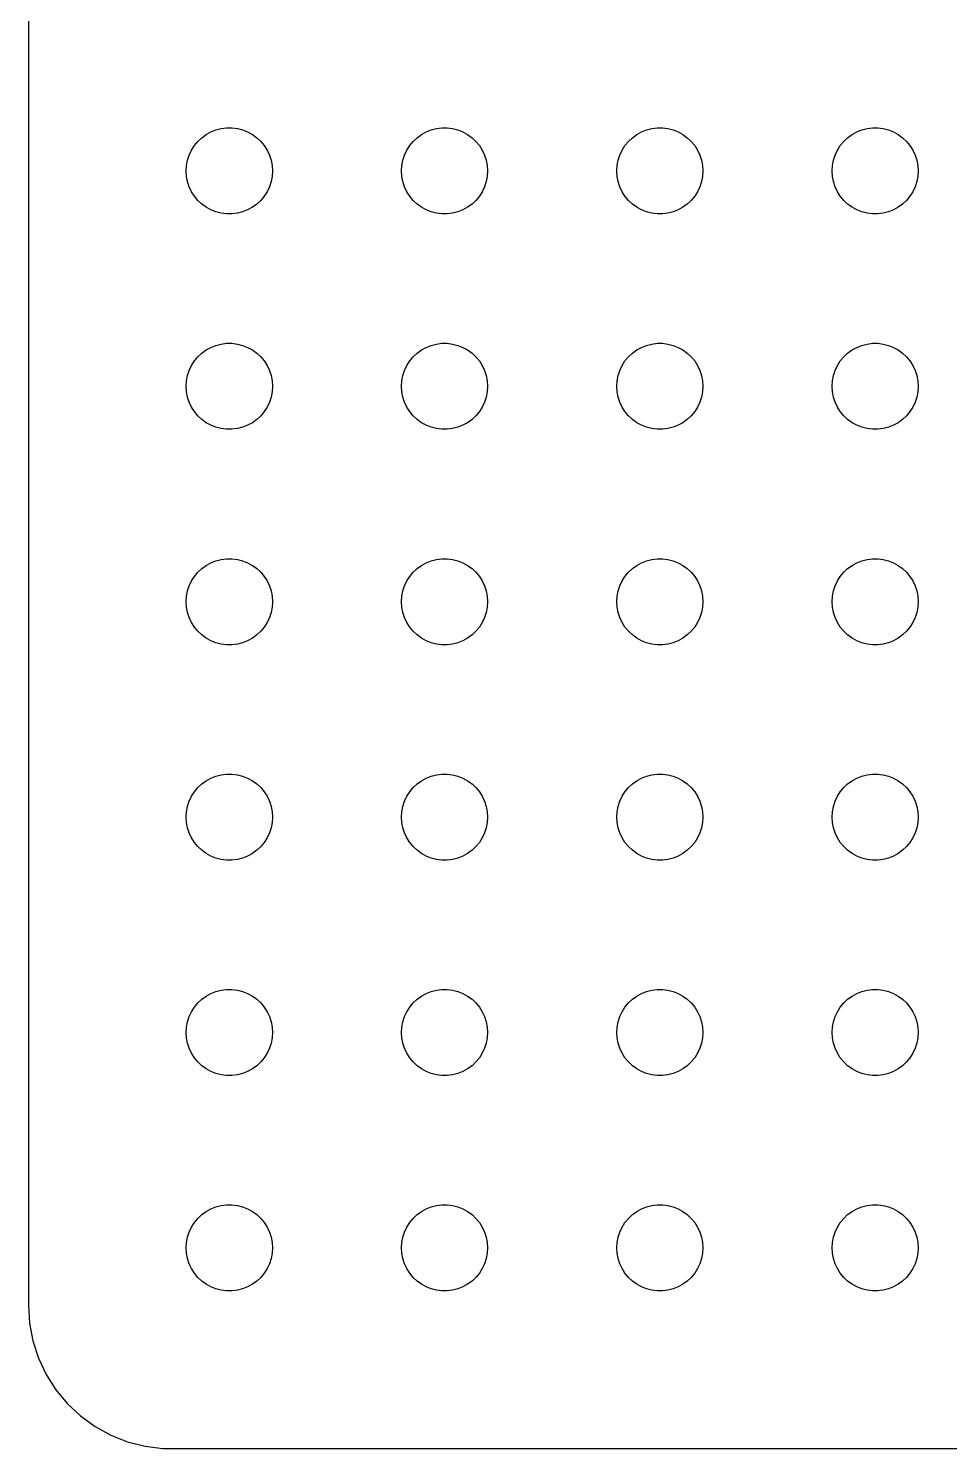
# Model space of a CAD drawing. Header units: metres. Extents: x -134 to 134, y 176 to 394.
# Drawn here: x -134.5 to -102.4, y 176.01 to 225.46 of the extents above; entities that cross this region are included whole.
import ezdxf

# ---------------------------------------------------------------- set-up
doc = ezdxf.new("R2010")
doc.units = ezdxf.units.M

msp = doc.modelspace()

# ---------------------------------------------------------------- linework, layer by layer
for p, q in [((-134.5, 275), (-134.5, 181)), ((-128.593, 221.527), (-128.456, 221.656)), ((-128.456, 221.656), (-128.304, 221.766)), ((-128.304, 221.766), (-128.139, 221.857)), ((-128.139, 221.857), (-127.964, 221.927)), ((-127.964, 221.927), (-127.781, 221.973)), ((-127.781, 221.973), (-127.594, 221.997)), ((-127.594, 221.997), (-127.406, 221.997)), ((-127.406, 221.997), (-127.219, 221.973)), ((-127.219, 221.973), (-127.036, 221.927)), ((-127.036, 221.927), (-126.861, 221.857)), ((-126.861, 221.857), (-126.696, 221.766)), ((-126.696, 221.766), (-126.544, 221.656)), ((-126.544, 221.656), (-126.407, 221.527)), ((-121.093, 221.527), (-120.956, 221.656)), ((-120.956, 221.656), (-120.804, 221.766)), ((-120.804, 221.766), (-120.639, 221.857)), ((-120.639, 221.857), (-120.464, 221.927)), ((-120.464, 221.927), (-120.281, 221.973)), ((-120.281, 221.973), (-120.094, 221.997)), ((-120.094, 221.997), (-119.906, 221.997)), ((-119.906, 221.997), (-119.719, 221.973)), ((-119.719, 221.973), (-119.536, 221.927)), ((-119.536, 221.927), (-119.361, 221.857)), ((-119.361, 221.857), (-119.196, 221.766)), ((-119.196, 221.766), (-119.044, 221.656)), ((-119.044, 221.656), (-118.907, 221.527)), ((-113.593, 221.527), (-113.456, 221.656)), ((-113.456, 221.656), (-113.304, 221.766)), ((-113.304, 221.766), (-113.139, 221.857)), ((-113.139, 221.857), (-112.964, 221.927)), ((-112.964, 221.927), (-112.781, 221.973)), ((-112.781, 221.973), (-112.594, 221.997)), ((-112.594, 221.997), (-112.406, 221.997)), ((-112.406, 221.997), (-112.219, 221.973)), ((-112.219, 221.973), (-112.036, 221.927)), ((-112.036, 221.927), (-111.861, 221.857)), ((-111.861, 221.857), (-111.696, 221.766)), ((-111.696, 221.766), (-111.544, 221.656)), ((-111.544, 221.656), (-111.407, 221.527)), ((-106.093, 221.527), (-105.956, 221.656)), ((-105.956, 221.656), (-105.804, 221.766)), ((-105.804, 221.766), (-105.639, 221.857)), ((-105.639, 221.857), (-105.464, 221.927)), ((-105.464, 221.927), (-105.281, 221.973)), ((-105.281, 221.973), (-105.094, 221.997)), ((-105.094, 221.997), (-104.906, 221.997)), ((-104.906, 221.997), (-104.719, 221.973)), ((-104.719, 221.973), (-104.536, 221.927)), ((-104.536, 221.927), (-104.361, 221.857)), ((-104.361, 221.857), (-104.196, 221.766)), ((-104.196, 221.766), (-104.044, 221.656)), ((-104.044, 221.656), (-103.907, 221.527)), ((-128.895, 221.052), (-128.814, 221.223)), ((-128.814, 221.223), (-128.714, 221.382)), ((-128.714, 221.382), (-128.593, 221.527)), ((-126.407, 221.527), (-126.286, 221.382)), ((-126.286, 221.382), (-126.186, 221.223)), ((-126.186, 221.223), (-126.105, 221.052)), ((-121.395, 221.052), (-121.314, 221.223)), ((-121.314, 221.223), (-121.214, 221.382)), ((-121.214, 221.382), (-121.093, 221.527)), ((-118.907, 221.527), (-118.786, 221.382)), ((-118.786, 221.382), (-118.686, 221.223)), ((-118.686, 221.223), (-118.605, 221.052)), ((-113.895, 221.052), (-113.814, 221.223)), ((-113.814, 221.223), (-113.714, 221.382)), ((-113.714, 221.382), (-113.593, 221.527)), ((-111.407, 221.527), (-111.286, 221.382)), ((-111.286, 221.382), (-111.186, 221.223)), ((-111.186, 221.223), (-111.105, 221.052)), ((-106.395, 221.052), (-106.314, 221.223)), ((-106.314, 221.223), (-106.214, 221.382)), ((-106.214, 221.382), (-106.093, 221.527)), ((-103.907, 221.527), (-103.786, 221.382)), ((-103.786, 221.382), (-103.686, 221.223)), ((-103.686, 221.223), (-103.605, 221.052)), ((-129, 220.5), (-128.988, 220.688)), ((-128.988, 220.688), (-128.953, 220.873)), ((-128.953, 220.873), (-128.895, 221.052)), ((-126.105, 221.052), (-126.047, 220.873)), ((-126.047, 220.873), (-126.012, 220.688)), ((-126.012, 220.688), (-126, 220.5)), ((-121.5, 220.5), (-121.488, 220.688)), ((-121.488, 220.688), (-121.453, 220.873)), ((-121.453, 220.873), (-121.395, 221.052)), ((-118.605, 221.052), (-118.547, 220.873)), ((-118.547, 220.873), (-118.512, 220.688)), ((-118.512, 220.688), (-118.5, 220.5)), ((-114, 220.5), (-113.988, 220.688)), ((-113.988, 220.688), (-113.953, 220.873)), ((-113.953, 220.873), (-113.895, 221.052)), ((-111.105, 221.052), (-111.047, 220.873)), ((-111.047, 220.873), (-111.012, 220.688)), ((-111.012, 220.688), (-111, 220.5)), ((-106.5, 220.5), (-106.488, 220.688)), ((-106.488, 220.688), (-106.453, 220.873)), ((-106.453, 220.873), (-106.395, 221.052)), ((-103.605, 221.052), (-103.547, 220.873)), ((-103.547, 220.873), (-103.512, 220.688)), ((-103.512, 220.688), (-103.5, 220.5)), ((-128.988, 220.312), (-129, 220.5)), ((-128.953, 220.127), (-128.988, 220.312)), ((-128.895, 219.948), (-128.953, 220.127)), ((-126.047, 220.127), (-126.105, 219.948)), ((-126.012, 220.312), (-126.047, 220.127)), ((-126, 220.5), (-126.012, 220.312)), ((-121.488, 220.312), (-121.5, 220.5)), ((-121.453, 220.127), (-121.488, 220.312)), ((-121.395, 219.948), (-121.453, 220.127)), ((-118.547, 220.127), (-118.605, 219.948)), ((-118.512, 220.312), (-118.547, 220.127)), ((-118.5, 220.5), (-118.512, 220.312)), ((-113.988, 220.312), (-114, 220.5)), ((-113.953, 220.127), (-113.988, 220.312)), ((-113.895, 219.948), (-113.953, 220.127)), ((-111.047, 220.127), (-111.105, 219.948)), ((-111.012, 220.312), (-111.047, 220.127)), ((-111, 220.5), (-111.012, 220.312)), ((-106.488, 220.312), (-106.5, 220.5)), ((-106.453, 220.127), (-106.488, 220.312)), ((-106.395, 219.948), (-106.453, 220.127)), ((-103.547, 220.127), (-103.605, 219.948)), ((-103.512, 220.312), (-103.547, 220.127)), ((-103.5, 220.5), (-103.512, 220.312)), ((-128.814, 219.777), (-128.895, 219.948)), ((-128.714, 219.618), (-128.814, 219.777)), ((-128.593, 219.473), (-128.714, 219.618)), ((-126.286, 219.618), (-126.407, 219.473)), ((-126.186, 219.777), (-126.286, 219.618)), ((-126.105, 219.948), (-126.186, 219.777)), ((-121.314, 219.777), (-121.395, 219.948)), ((-121.214, 219.618), (-121.314, 219.777)), ((-121.093, 219.473), (-121.214, 219.618)), ((-118.786, 219.618), (-118.907, 219.473)), ((-118.686, 219.777), (-118.786, 219.618)), ((-118.605, 219.948), (-118.686, 219.777)), ((-113.814, 219.777), (-113.895, 219.948)), ((-113.714, 219.618), (-113.814, 219.777)), ((-113.593, 219.473), (-113.714, 219.618)), ((-111.286, 219.618), (-111.407, 219.473)), ((-111.186, 219.777), (-111.286, 219.618)), ((-111.105, 219.948), (-111.186, 219.777)), ((-106.314, 219.777), (-106.395, 219.948)), ((-106.214, 219.618), (-106.314, 219.777)), ((-106.093, 219.473), (-106.214, 219.618)), ((-103.786, 219.618), (-103.907, 219.473)), ((-103.686, 219.777), (-103.786, 219.618)), ((-103.605, 219.948), (-103.686, 219.777)), ((-128.456, 219.344), (-128.593, 219.473)), ((-128.304, 219.234), (-128.456, 219.344)), ((-128.139, 219.143), (-128.304, 219.234)), ((-127.964, 219.073), (-128.139, 219.143)), ((-126.861, 219.143), (-127.036, 219.073)), ((-126.696, 219.234), (-126.861, 219.143)), ((-126.544, 219.344), (-126.696, 219.234)), ((-126.407, 219.473), (-126.544, 219.344)), ((-120.956, 219.344), (-121.093, 219.473)), ((-120.804, 219.234), (-120.956, 219.344)), ((-120.639, 219.143), (-120.804, 219.234)), ((-120.464, 219.073), (-120.639, 219.143)), ((-119.361, 219.143), (-119.536, 219.073)), ((-119.196, 219.234), (-119.361, 219.143)), ((-119.044, 219.344), (-119.196, 219.234)), ((-118.907, 219.473), (-119.044, 219.344)), ((-113.456, 219.344), (-113.593, 219.473)), ((-113.304, 219.234), (-113.456, 219.344)), ((-113.139, 219.143), (-113.304, 219.234)), ((-112.964, 219.073), (-113.139, 219.143)), ((-111.861, 219.143), (-112.036, 219.073)), ((-111.696, 219.234), (-111.861, 219.143)), ((-111.544, 219.344), (-111.696, 219.234)), ((-111.407, 219.473), (-111.544, 219.344)), ((-105.956, 219.344), (-106.093, 219.473)), ((-105.804, 219.234), (-105.956, 219.344)), ((-105.639, 219.143), (-105.804, 219.234)), ((-105.464, 219.073), (-105.639, 219.143)), ((-104.361, 219.143), (-104.536, 219.073)), ((-104.196, 219.234), (-104.361, 219.143)), ((-104.044, 219.344), (-104.196, 219.234)), ((-103.907, 219.473), (-104.044, 219.344)), ((-127.781, 219.027), (-127.964, 219.073)), ((-127.594, 219.003), (-127.781, 219.027)), ((-127.406, 219.003), (-127.594, 219.003)), ((-127.219, 219.027), (-127.406, 219.003)), ((-127.036, 219.073), (-127.219, 219.027)), ((-120.281, 219.027), (-120.464, 219.073)), ((-120.094, 219.003), (-120.281, 219.027)), ((-119.906, 219.003), (-120.094, 219.003)), ((-119.719, 219.027), (-119.906, 219.003)), ((-119.536, 219.073), (-119.719, 219.027)), ((-112.781, 219.027), (-112.964, 219.073)), ((-112.594, 219.003), (-112.781, 219.027)), ((-112.406, 219.003), (-112.594, 219.003)), ((-112.219, 219.027), (-112.406, 219.003)), ((-112.036, 219.073), (-112.219, 219.027)), ((-105.281, 219.027), (-105.464, 219.073)), ((-105.094, 219.003), (-105.281, 219.027)), ((-104.906, 219.003), (-105.094, 219.003)), ((-104.719, 219.027), (-104.906, 219.003)), ((-104.536, 219.073), (-104.719, 219.027)), ((-128.593, 214.027), (-128.456, 214.156)), ((-128.456, 214.156), (-128.304, 214.266)), ((-128.304, 214.266), (-128.139, 214.357)), ((-128.139, 214.357), (-127.964, 214.427)), ((-127.964, 214.427), (-127.781, 214.473)), ((-127.781, 214.473), (-127.594, 214.497)), ((-127.594, 214.497), (-127.406, 214.497)), ((-127.406, 214.497), (-127.219, 214.473)), ((-127.219, 214.473), (-127.036, 214.427)), ((-127.036, 214.427), (-126.861, 214.357)), ((-126.861, 214.357), (-126.696, 214.266)), ((-126.696, 214.266), (-126.544, 214.156)), ((-126.544, 214.156), (-126.407, 214.027)), ((-121.093, 214.027), (-120.956, 214.156)), ((-120.956, 214.156), (-120.804, 214.266)), ((-120.804, 214.266), (-120.639, 214.357)), ((-120.639, 214.357), (-120.464, 214.427)), ((-120.464, 214.427), (-120.281, 214.473)), ((-120.281, 214.473), (-120.094, 214.497)), ((-120.094, 214.497), (-119.906, 214.497)), ((-119.906, 214.497), (-119.719, 214.473)), ((-119.719, 214.473), (-119.536, 214.427)), ((-119.536, 214.427), (-119.361, 214.357)), ((-119.361, 214.357), (-119.196, 214.266)), ((-119.196, 214.266), (-119.044, 214.156)), ((-119.044, 214.156), (-118.907, 214.027)), ((-113.593, 214.027), (-113.456, 214.156)), ((-113.456, 214.156), (-113.304, 214.266)), ((-113.304, 214.266), (-113.139, 214.357)), ((-113.139, 214.357), (-112.964, 214.427)), ((-112.964, 214.427), (-112.781, 214.473)), ((-112.781, 214.473), (-112.594, 214.497)), ((-112.594, 214.497), (-112.406, 214.497)), ((-112.406, 214.497), (-112.219, 214.473)), ((-112.219, 214.473), (-112.036, 214.427)), ((-112.036, 214.427), (-111.861, 214.357)), ((-111.861, 214.357), (-111.696, 214.266)), ((-111.696, 214.266), (-111.544, 214.156)), ((-111.544, 214.156), (-111.407, 214.027)), ((-106.093, 214.027), (-105.956, 214.156)), ((-105.956, 214.156), (-105.804, 214.266)), ((-105.804, 214.266), (-105.639, 214.357)), ((-105.639, 214.357), (-105.464, 214.427)), ((-105.464, 214.427), (-105.281, 214.473)), ((-105.281, 214.473), (-105.094, 214.497)), ((-105.094, 214.497), (-104.906, 214.497)), ((-104.906, 214.497), (-104.719, 214.473)), ((-104.719, 214.473), (-104.536, 214.427)), ((-104.536, 214.427), (-104.361, 214.357)), ((-104.361, 214.357), (-104.196, 214.266)), ((-104.196, 214.266), (-104.044, 214.156)), ((-104.044, 214.156), (-103.907, 214.027)), ((-128.895, 213.552), (-128.814, 213.723)), ((-128.814, 213.723), (-128.714, 213.882)), ((-128.714, 213.882), (-128.593, 214.027)), ((-126.407, 214.027), (-126.286, 213.882)), ((-126.286, 213.882), (-126.186, 213.723)), ((-126.186, 213.723), (-126.105, 213.552)), ((-121.395, 213.552), (-121.314, 213.723)), ((-121.314, 213.723), (-121.214, 213.882)), ((-121.214, 213.882), (-121.093, 214.027)), ((-118.907, 214.027), (-118.786, 213.882)), ((-118.786, 213.882), (-118.686, 213.723)), ((-118.686, 213.723), (-118.605, 213.552)), ((-113.895, 213.552), (-113.814, 213.723)), ((-113.814, 213.723), (-113.714, 213.882)), ((-113.714, 213.882), (-113.593, 214.027)), ((-111.407, 214.027), (-111.286, 213.882)), ((-111.286, 213.882), (-111.186, 213.723)), ((-111.186, 213.723), (-111.105, 213.552)), ((-106.395, 213.552), (-106.314, 213.723)), ((-106.314, 213.723), (-106.214, 213.882)), ((-106.214, 213.882), (-106.093, 214.027)), ((-103.907, 214.027), (-103.786, 213.882)), ((-103.786, 213.882), (-103.686, 213.723)), ((-103.686, 213.723), (-103.605, 213.552)), ((-129, 213), (-128.988, 213.188)), ((-128.988, 213.188), (-128.953, 213.373)), ((-128.953, 213.373), (-128.895, 213.552)), ((-126.105, 213.552), (-126.047, 213.373)), ((-126.047, 213.373), (-126.012, 213.188)), ((-126.012, 213.188), (-126, 213)), ((-121.5, 213), (-121.488, 213.188)), ((-121.488, 213.188), (-121.453, 213.373)), ((-121.453, 213.373), (-121.395, 213.552)), ((-118.605, 213.552), (-118.547, 213.373)), ((-118.547, 213.373), (-118.512, 213.188)), ((-118.512, 213.188), (-118.5, 213)), ((-114, 213), (-113.988, 213.188)), ((-113.988, 213.188), (-113.953, 213.373)), ((-113.953, 213.373), (-113.895, 213.552)), ((-111.105, 213.552), (-111.047, 213.373)), ((-111.047, 213.373), (-111.012, 213.188)), ((-111.012, 213.188), (-111, 213)), ((-106.5, 213), (-106.488, 213.188)), ((-106.488, 213.188), (-106.453, 213.373)), ((-106.453, 213.373), (-106.395, 213.552)), ((-103.605, 213.552), (-103.547, 213.373)), ((-103.547, 213.373), (-103.512, 213.188)), ((-103.512, 213.188), (-103.5, 213)), ((-128.988, 212.812), (-129, 213)), ((-128.953, 212.627), (-128.988, 212.812)), ((-126.012, 212.812), (-126.047, 212.627)), ((-126, 213), (-126.012, 212.812)), ((-121.488, 212.812), (-121.5, 213)), ((-121.453, 212.627), (-121.488, 212.812)), ((-118.512, 212.812), (-118.547, 212.627)), ((-118.5, 213), (-118.512, 212.812)), ((-113.988, 212.812), (-114, 213)), ((-113.953, 212.627), (-113.988, 212.812)), ((-111.012, 212.812), (-111.047, 212.627)), ((-111, 213), (-111.012, 212.812)), ((-106.488, 212.812), (-106.5, 213)), ((-106.453, 212.627), (-106.488, 212.812)), ((-103.512, 212.812), (-103.547, 212.627)), ((-103.5, 213), (-103.512, 212.812)), ((-128.895, 212.448), (-128.953, 212.627)), ((-128.814, 212.277), (-128.895, 212.448)), ((-128.714, 212.118), (-128.814, 212.277)), ((-126.186, 212.277), (-126.286, 212.118)), ((-126.105, 212.448), (-126.186, 212.277)), ((-126.047, 212.627), (-126.105, 212.448)), ((-121.395, 212.448), (-121.453, 212.627)), ((-121.314, 212.277), (-121.395, 212.448)), ((-121.214, 212.118), (-121.314, 212.277)), ((-118.686, 212.277), (-118.786, 212.118)), ((-118.605, 212.448), (-118.686, 212.277)), ((-118.547, 212.627), (-118.605, 212.448)), ((-113.895, 212.448), (-113.953, 212.627)), ((-113.814, 212.277), (-113.895, 212.448)), ((-113.714, 212.118), (-113.814, 212.277)), ((-111.186, 212.277), (-111.286, 212.118)), ((-111.105, 212.448), (-111.186, 212.277)), ((-111.047, 212.627), (-111.105, 212.448)), ((-106.395, 212.448), (-106.453, 212.627)), ((-106.314, 212.277), (-106.395, 212.448)), ((-106.214, 212.118), (-106.314, 212.277)), ((-103.686, 212.277), (-103.786, 212.118)), ((-103.605, 212.448), (-103.686, 212.277)), ((-103.547, 212.627), (-103.605, 212.448)), ((-128.593, 211.973), (-128.714, 212.118)), ((-128.456, 211.844), (-128.593, 211.973)), ((-128.304, 211.734), (-128.456, 211.844)), ((-128.139, 211.643), (-128.304, 211.734)), ((-126.696, 211.734), (-126.861, 211.643)), ((-126.544, 211.844), (-126.696, 211.734)), ((-126.407, 211.973), (-126.544, 211.844)), ((-126.286, 212.118), (-126.407, 211.973)), ((-121.093, 211.973), (-121.214, 212.118)), ((-120.956, 211.844), (-121.093, 211.973)), ((-120.804, 211.734), (-120.956, 211.844)), ((-120.639, 211.643), (-120.804, 211.734)), ((-119.196, 211.734), (-119.361, 211.643)), ((-119.044, 211.844), (-119.196, 211.734)), ((-118.907, 211.973), (-119.044, 211.844)), ((-118.786, 212.118), (-118.907, 211.973)), ((-113.593, 211.973), (-113.714, 212.118)), ((-113.456, 211.844), (-113.593, 211.973)), ((-113.304, 211.734), (-113.456, 211.844)), ((-113.139, 211.643), (-113.304, 211.734)), ((-111.696, 211.734), (-111.861, 211.643)), ((-111.544, 211.844), (-111.696, 211.734)), ((-111.407, 211.973), (-111.544, 211.844)), ((-111.286, 212.118), (-111.407, 211.973)), ((-106.093, 211.973), (-106.214, 212.118)), ((-105.956, 211.844), (-106.093, 211.973)), ((-105.804, 211.734), (-105.956, 211.844)), ((-105.639, 211.643), (-105.804, 211.734)), ((-104.196, 211.734), (-104.361, 211.643)), ((-104.044, 211.844), (-104.196, 211.734)), ((-103.907, 211.973), (-104.044, 211.844)), ((-103.786, 212.118), (-103.907, 211.973)), ((-127.964, 211.573), (-128.139, 211.643)), ((-127.781, 211.527), (-127.964, 211.573)), ((-127.594, 211.503), (-127.781, 211.527)), ((-127.406, 211.503), (-127.594, 211.503)), ((-127.219, 211.527), (-127.406, 211.503)), ((-127.036, 211.573), (-127.219, 211.527)), ((-126.861, 211.643), (-127.036, 211.573)), ((-120.464, 211.573), (-120.639, 211.643)), ((-120.281, 211.527), (-120.464, 211.573)), ((-120.094, 211.503), (-120.281, 211.527)), ((-119.906, 211.503), (-120.094, 211.503)), ((-119.719, 211.527), (-119.906, 211.503)), ((-119.536, 211.573), (-119.719, 211.527)), ((-119.361, 211.643), (-119.536, 211.573)), ((-112.964, 211.573), (-113.139, 211.643)), ((-112.781, 211.527), (-112.964, 211.573)), ((-112.594, 211.503), (-112.781, 211.527)), ((-112.406, 211.503), (-112.594, 211.503)), ((-112.219, 211.527), (-112.406, 211.503)), ((-112.036, 211.573), (-112.219, 211.527)), ((-111.861, 211.643), (-112.036, 211.573)), ((-105.464, 211.573), (-105.639, 211.643)), ((-105.281, 211.527), (-105.464, 211.573)), ((-105.094, 211.503), (-105.281, 211.527)), ((-104.906, 211.503), (-105.094, 211.503)), ((-104.719, 211.527), (-104.906, 211.503)), ((-104.536, 211.573), (-104.719, 211.527)), ((-104.361, 211.643), (-104.536, 211.573)), ((-128.456, 206.656), (-128.304, 206.766)), ((-128.304, 206.766), (-128.139, 206.857)), ((-128.139, 206.857), (-127.964, 206.927)), ((-127.964, 206.927), (-127.781, 206.973)), ((-127.781, 206.973), (-127.594, 206.997)), ((-127.594, 206.997), (-127.406, 206.997)), ((-127.406, 206.997), (-127.219, 206.973)), ((-127.219, 206.973), (-127.036, 206.927)), ((-127.036, 206.927), (-126.861, 206.857)), ((-126.861, 206.857), (-126.696, 206.766)), ((-126.696, 206.766), (-126.544, 206.656)), ((-120.956, 206.656), (-120.804, 206.766)), ((-120.804, 206.766), (-120.639, 206.857)), ((-120.639, 206.857), (-120.464, 206.927)), ((-120.464, 206.927), (-120.281, 206.973)), ((-120.281, 206.973), (-120.094, 206.997)), ((-120.094, 206.997), (-119.906, 206.997)), ((-119.906, 206.997), (-119.719, 206.973)), ((-119.719, 206.973), (-119.536, 206.927)), ((-119.536, 206.927), (-119.361, 206.857)), ((-119.361, 206.857), (-119.196, 206.766)), ((-119.196, 206.766), (-119.044, 206.656)), ((-113.456, 206.656), (-113.304, 206.766)), ((-113.304, 206.766), (-113.139, 206.857)), ((-113.139, 206.857), (-112.964, 206.927)), ((-112.964, 206.927), (-112.781, 206.973)), ((-112.781, 206.973), (-112.594, 206.997)), ((-112.594, 206.997), (-112.406, 206.997)), ((-112.406, 206.997), (-112.219, 206.973)), ((-112.219, 206.973), (-112.036, 206.927)), ((-112.036, 206.927), (-111.861, 206.857)), ((-111.861, 206.857), (-111.696, 206.766)), ((-111.696, 206.766), (-111.544, 206.656)), ((-105.956, 206.656), (-105.804, 206.766)), ((-105.804, 206.766), (-105.639, 206.857)), ((-105.639, 206.857), (-105.464, 206.927)), ((-105.464, 206.927), (-105.281, 206.973)), ((-105.281, 206.973), (-105.094, 206.997)), ((-105.094, 206.997), (-104.906, 206.997)), ((-104.906, 206.997), (-104.719, 206.973)), ((-104.719, 206.973), (-104.536, 206.927)), ((-104.536, 206.927), (-104.361, 206.857)), ((-104.361, 206.857), (-104.196, 206.766)), ((-104.196, 206.766), (-104.044, 206.656)), ((-128.895, 206.052), (-128.814, 206.223)), ((-128.814, 206.223), (-128.714, 206.382)), ((-128.714, 206.382), (-128.593, 206.527)), ((-128.593, 206.527), (-128.456, 206.656)), ((-126.544, 206.656), (-126.407, 206.527)), ((-126.407, 206.527), (-126.286, 206.382)), ((-126.286, 206.382), (-126.186, 206.223)), ((-126.186, 206.223), (-126.105, 206.052)), ((-121.395, 206.052), (-121.314, 206.223)), ((-121.314, 206.223), (-121.214, 206.382)), ((-121.214, 206.382), (-121.093, 206.527)), ((-121.093, 206.527), (-120.956, 206.656)), ((-119.044, 206.656), (-118.907, 206.527)), ((-118.907, 206.527), (-118.786, 206.382)), ((-118.786, 206.382), (-118.686, 206.223)), ((-118.686, 206.223), (-118.605, 206.052)), ((-113.895, 206.052), (-113.814, 206.223)), ((-113.814, 206.223), (-113.714, 206.382)), ((-113.714, 206.382), (-113.593, 206.527)), ((-113.593, 206.527), (-113.456, 206.656)), ((-111.544, 206.656), (-111.407, 206.527)), ((-111.407, 206.527), (-111.286, 206.382)), ((-111.286, 206.382), (-111.186, 206.223)), ((-111.186, 206.223), (-111.105, 206.052)), ((-106.395, 206.052), (-106.314, 206.223)), ((-106.314, 206.223), (-106.214, 206.382)), ((-106.214, 206.382), (-106.093, 206.527)), ((-106.093, 206.527), (-105.956, 206.656)), ((-104.044, 206.656), (-103.907, 206.527)), ((-103.907, 206.527), (-103.786, 206.382)), ((-103.786, 206.382), (-103.686, 206.223)), ((-103.686, 206.223), (-103.605, 206.052)), ((-128.988, 205.688), (-128.953, 205.873)), ((-128.953, 205.873), (-128.895, 206.052)), ((-126.105, 206.052), (-126.047, 205.873)), ((-126.047, 205.873), (-126.012, 205.688)), ((-121.488, 205.688), (-121.453, 205.873)), ((-121.453, 205.873), (-121.395, 206.052)), ((-118.605, 206.052), (-118.547, 205.873)), ((-118.547, 205.873), (-118.512, 205.688)), ((-113.988, 205.688), (-113.953, 205.873)), ((-113.953, 205.873), (-113.895, 206.052)), ((-111.105, 206.052), (-111.047, 205.873)), ((-111.047, 205.873), (-111.012, 205.688)), ((-106.488, 205.688), (-106.453, 205.873)), ((-106.453, 205.873), (-106.395, 206.052)), ((-103.605, 206.052), (-103.547, 205.873)), ((-103.547, 205.873), (-103.512, 205.688)), ((-129, 205.5), (-128.988, 205.688)), ((-128.988, 205.312), (-129, 205.5)), ((-128.953, 205.127), (-128.988, 205.312)), ((-126.012, 205.312), (-126.047, 205.127)), ((-126.012, 205.688), (-126, 205.5)), ((-126, 205.5), (-126.012, 205.312)), ((-121.5, 205.5), (-121.488, 205.688)), ((-121.488, 205.312), (-121.5, 205.5)), ((-121.453, 205.127), (-121.488, 205.312)), ((-118.512, 205.312), (-118.547, 205.127)), ((-118.512, 205.688), (-118.5, 205.5)), ((-118.5, 205.5), (-118.512, 205.312)), ((-114, 205.5), (-113.988, 205.688)), ((-113.988, 205.312), (-114, 205.5)), ((-113.953, 205.127), (-113.988, 205.312)), ((-111.012, 205.312), (-111.047, 205.127)), ((-111.012, 205.688), (-111, 205.5)), ((-111, 205.5), (-111.012, 205.312)), ((-106.5, 205.5), (-106.488, 205.688)), ((-106.488, 205.312), (-106.5, 205.5)), ((-106.453, 205.127), (-106.488, 205.312)), ((-103.512, 205.312), (-103.547, 205.127)), ((-103.512, 205.688), (-103.5, 205.5)), ((-103.5, 205.5), (-103.512, 205.312)), ((-128.895, 204.948), (-128.953, 205.127)), ((-128.814, 204.777), (-128.895, 204.948)), ((-128.714, 204.618), (-128.814, 204.777)), ((-126.186, 204.777), (-126.286, 204.618)), ((-126.105, 204.948), (-126.186, 204.777)), ((-126.047, 205.127), (-126.105, 204.948)), ((-121.395, 204.948), (-121.453, 205.127)), ((-121.314, 204.777), (-121.395, 204.948)), ((-121.214, 204.618), (-121.314, 204.777)), ((-118.686, 204.777), (-118.786, 204.618)), ((-118.605, 204.948), (-118.686, 204.777)), ((-118.547, 205.127), (-118.605, 204.948)), ((-113.895, 204.948), (-113.953, 205.127)), ((-113.814, 204.777), (-113.895, 204.948)), ((-113.714, 204.618), (-113.814, 204.777)), ((-111.186, 204.777), (-111.286, 204.618)), ((-111.105, 204.948), (-111.186, 204.777)), ((-111.047, 205.127), (-111.105, 204.948)), ((-106.395, 204.948), (-106.453, 205.127)), ((-106.314, 204.777), (-106.395, 204.948)), ((-106.214, 204.618), (-106.314, 204.777)), ((-103.686, 204.777), (-103.786, 204.618)), ((-103.605, 204.948), (-103.686, 204.777)), ((-103.547, 205.127), (-103.605, 204.948)), ((-128.593, 204.473), (-128.714, 204.618)), ((-128.456, 204.344), (-128.593, 204.473)), ((-128.304, 204.234), (-128.456, 204.344)), ((-126.544, 204.344), (-126.696, 204.234)), ((-126.407, 204.473), (-126.544, 204.344)), ((-126.286, 204.618), (-126.407, 204.473)), ((-121.093, 204.473), (-121.214, 204.618)), ((-120.956, 204.344), (-121.093, 204.473)), ((-120.804, 204.234), (-120.956, 204.344)), ((-119.044, 204.344), (-119.196, 204.234)), ((-118.907, 204.473), (-119.044, 204.344)), ((-118.786, 204.618), (-118.907, 204.473)), ((-113.593, 204.473), (-113.714, 204.618)), ((-113.456, 204.344), (-113.593, 204.473)), ((-113.304, 204.234), (-113.456, 204.344)), ((-111.544, 204.344), (-111.696, 204.234)), ((-111.407, 204.473), (-111.544, 204.344)), ((-111.286, 204.618), (-111.407, 204.473)), ((-106.093, 204.473), (-106.214, 204.618)), ((-105.956, 204.344), (-106.093, 204.473)), ((-105.804, 204.234), (-105.956, 204.344)), ((-104.044, 204.344), (-104.196, 204.234)), ((-103.907, 204.473), (-104.044, 204.344)), ((-103.786, 204.618), (-103.907, 204.473)), ((-128.139, 204.143), (-128.304, 204.234)), ((-127.964, 204.073), (-128.139, 204.143)), ((-127.781, 204.027), (-127.964, 204.073)), ((-127.594, 204.003), (-127.781, 204.027)), ((-127.406, 204.003), (-127.594, 204.003)), ((-127.219, 204.027), (-127.406, 204.003)), ((-127.036, 204.073), (-127.219, 204.027)), ((-126.861, 204.143), (-127.036, 204.073)), ((-126.696, 204.234), (-126.861, 204.143)), ((-120.639, 204.143), (-120.804, 204.234)), ((-120.464, 204.073), (-120.639, 204.143)), ((-120.281, 204.027), (-120.464, 204.073)), ((-120.094, 204.003), (-120.281, 204.027)), ((-119.906, 204.003), (-120.094, 204.003)), ((-119.719, 204.027), (-119.906, 204.003)), ((-119.536, 204.073), (-119.719, 204.027)), ((-119.361, 204.143), (-119.536, 204.073)), ((-119.196, 204.234), (-119.361, 204.143)), ((-113.139, 204.143), (-113.304, 204.234)), ((-112.964, 204.073), (-113.139, 204.143)), ((-112.781, 204.027), (-112.964, 204.073)), ((-112.594, 204.003), (-112.781, 204.027)), ((-112.406, 204.003), (-112.594, 204.003)), ((-112.219, 204.027), (-112.406, 204.003)), ((-112.036, 204.073), (-112.219, 204.027)), ((-111.861, 204.143), (-112.036, 204.073)), ((-111.696, 204.234), (-111.861, 204.143)), ((-105.639, 204.143), (-105.804, 204.234)), ((-105.464, 204.073), (-105.639, 204.143)), ((-105.281, 204.027), (-105.464, 204.073)), ((-105.094, 204.003), (-105.281, 204.027)), ((-104.906, 204.003), (-105.094, 204.003)), ((-104.719, 204.027), (-104.906, 204.003)), ((-104.536, 204.073), (-104.719, 204.027)), ((-104.361, 204.143), (-104.536, 204.073)), ((-104.196, 204.234), (-104.361, 204.143)), ((-128.304, 199.266), (-128.139, 199.357)), ((-128.139, 199.357), (-127.964, 199.427)), ((-127.964, 199.427), (-127.781, 199.473)), ((-127.781, 199.473), (-127.594, 199.497)), ((-127.594, 199.497), (-127.406, 199.497)), ((-127.406, 199.497), (-127.219, 199.473)), ((-127.219, 199.473), (-127.036, 199.427)), ((-127.036, 199.427), (-126.861, 199.357)), ((-126.861, 199.357), (-126.696, 199.266)), ((-120.804, 199.266), (-120.639, 199.357)), ((-120.639, 199.357), (-120.464, 199.427)), ((-120.464, 199.427), (-120.281, 199.473)), ((-120.281, 199.473), (-120.094, 199.497)), ((-120.094, 199.497), (-119.906, 199.497)), ((-119.906, 199.497), (-119.719, 199.473)), ((-119.719, 199.473), (-119.536, 199.427)), ((-119.536, 199.427), (-119.361, 199.357)), ((-119.361, 199.357), (-119.196, 199.266)), ((-113.304, 199.266), (-113.139, 199.357)), ((-113.139, 199.357), (-112.964, 199.427)), ((-112.964, 199.427), (-112.781, 199.473)), ((-112.781, 199.473), (-112.594, 199.497)), ((-112.594, 199.497), (-112.406, 199.497)), ((-112.406, 199.497), (-112.219, 199.473)), ((-112.219, 199.473), (-112.036, 199.427)), ((-112.036, 199.427), (-111.861, 199.357)), ((-111.861, 199.357), (-111.696, 199.266)), ((-105.804, 199.266), (-105.639, 199.357)), ((-105.639, 199.357), (-105.464, 199.427)), ((-105.464, 199.427), (-105.281, 199.473)), ((-105.281, 199.473), (-105.094, 199.497)), ((-105.094, 199.497), (-104.906, 199.497)), ((-104.906, 199.497), (-104.719, 199.473)), ((-104.719, 199.473), (-104.536, 199.427)), ((-104.536, 199.427), (-104.361, 199.357)), ((-104.361, 199.357), (-104.196, 199.266)), ((-128.814, 198.723), (-128.714, 198.882)), ((-128.714, 198.882), (-128.593, 199.027)), ((-128.593, 199.027), (-128.456, 199.156)), ((-128.456, 199.156), (-128.304, 199.266)), ((-126.696, 199.266), (-126.544, 199.156)), ((-126.544, 199.156), (-126.407, 199.027)), ((-126.407, 199.027), (-126.286, 198.882)), ((-126.286, 198.882), (-126.186, 198.723)), ((-121.314, 198.723), (-121.214, 198.882)), ((-121.214, 198.882), (-121.093, 199.027)), ((-121.093, 199.027), (-120.956, 199.156)), ((-120.956, 199.156), (-120.804, 199.266)), ((-119.196, 199.266), (-119.044, 199.156)), ((-119.044, 199.156), (-118.907, 199.027)), ((-118.907, 199.027), (-118.786, 198.882)), ((-118.786, 198.882), (-118.686, 198.723)), ((-113.814, 198.723), (-113.714, 198.882)), ((-113.714, 198.882), (-113.593, 199.027)), ((-113.593, 199.027), (-113.456, 199.156)), ((-113.456, 199.156), (-113.304, 199.266)), ((-111.696, 199.266), (-111.544, 199.156)), ((-111.544, 199.156), (-111.407, 199.027)), ((-111.407, 199.027), (-111.286, 198.882)), ((-111.286, 198.882), (-111.186, 198.723)), ((-106.314, 198.723), (-106.214, 198.882)), ((-106.214, 198.882), (-106.093, 199.027)), ((-106.093, 199.027), (-105.956, 199.156)), ((-105.956, 199.156), (-105.804, 199.266)), ((-104.196, 199.266), (-104.044, 199.156)), ((-104.044, 199.156), (-103.907, 199.027)), ((-103.907, 199.027), (-103.786, 198.882)), ((-103.786, 198.882), (-103.686, 198.723)), ((-128.988, 198.188), (-128.953, 198.373)), ((-128.953, 198.373), (-128.895, 198.552)), ((-128.895, 198.552), (-128.814, 198.723)), ((-126.186, 198.723), (-126.105, 198.552)), ((-126.105, 198.552), (-126.047, 198.373)), ((-126.047, 198.373), (-126.012, 198.188)), ((-121.488, 198.188), (-121.453, 198.373)), ((-121.453, 198.373), (-121.395, 198.552)), ((-121.395, 198.552), (-121.314, 198.723)), ((-118.686, 198.723), (-118.605, 198.552)), ((-118.605, 198.552), (-118.547, 198.373)), ((-118.547, 198.373), (-118.512, 198.188)), ((-113.988, 198.188), (-113.953, 198.373)), ((-113.953, 198.373), (-113.895, 198.552)), ((-113.895, 198.552), (-113.814, 198.723)), ((-111.186, 198.723), (-111.105, 198.552)), ((-111.105, 198.552), (-111.047, 198.373)), ((-111.047, 198.373), (-111.012, 198.188)), ((-106.488, 198.188), (-106.453, 198.373)), ((-106.453, 198.373), (-106.395, 198.552)), ((-106.395, 198.552), (-106.314, 198.723)), ((-103.686, 198.723), (-103.605, 198.552)), ((-103.605, 198.552), (-103.547, 198.373)), ((-103.547, 198.373), (-103.512, 198.188)), ((-129, 198), (-128.988, 198.188)), ((-128.988, 197.812), (-129, 198)), ((-126.012, 198.188), (-126, 198)), ((-126, 198), (-126.012, 197.812)), ((-121.5, 198), (-121.488, 198.188)), ((-121.488, 197.812), (-121.5, 198)), ((-118.512, 198.188), (-118.5, 198)), ((-118.5, 198), (-118.512, 197.812)), ((-114, 198), (-113.988, 198.188)), ((-113.988, 197.812), (-114, 198)), ((-111.012, 198.188), (-111, 198)), ((-111, 198), (-111.012, 197.812)), ((-106.5, 198), (-106.488, 198.188)), ((-106.488, 197.812), (-106.5, 198)), ((-103.512, 198.188), (-103.5, 198)), ((-103.5, 198), (-103.512, 197.812)), ((-128.953, 197.627), (-128.988, 197.812)), ((-128.895, 197.448), (-128.953, 197.627)), ((-128.814, 197.277), (-128.895, 197.448)), ((-126.105, 197.448), (-126.186, 197.277)), ((-126.047, 197.627), (-126.105, 197.448)), ((-126.012, 197.812), (-126.047, 197.627)), ((-121.453, 197.627), (-121.488, 197.812)), ((-121.395, 197.448), (-121.453, 197.627)), ((-121.314, 197.277), (-121.395, 197.448)), ((-118.605, 197.448), (-118.686, 197.277)), ((-118.547, 197.627), (-118.605, 197.448)), ((-118.512, 197.812), (-118.547, 197.627)), ((-113.953, 197.627), (-113.988, 197.812)), ((-113.895, 197.448), (-113.953, 197.627)), ((-113.814, 197.277), (-113.895, 197.448)), ((-111.105, 197.448), (-111.186, 197.277)), ((-111.047, 197.627), (-111.105, 197.448)), ((-111.012, 197.812), (-111.047, 197.627)), ((-106.453, 197.627), (-106.488, 197.812)), ((-106.395, 197.448), (-106.453, 197.627)), ((-106.314, 197.277), (-106.395, 197.448)), ((-103.605, 197.448), (-103.686, 197.277)), ((-103.547, 197.627), (-103.605, 197.448)), ((-103.512, 197.812), (-103.547, 197.627)), ((-128.714, 197.118), (-128.814, 197.277)), ((-128.593, 196.973), (-128.714, 197.118)), ((-128.456, 196.844), (-128.593, 196.973)), ((-128.304, 196.734), (-128.456, 196.844)), ((-126.544, 196.844), (-126.696, 196.734)), ((-126.407, 196.973), (-126.544, 196.844)), ((-126.286, 197.118), (-126.407, 196.973)), ((-126.186, 197.277), (-126.286, 197.118)), ((-121.214, 197.118), (-121.314, 197.277)), ((-121.093, 196.973), (-121.214, 197.118)), ((-120.956, 196.844), (-121.093, 196.973)), ((-120.804, 196.734), (-120.956, 196.844)), ((-119.044, 196.844), (-119.196, 196.734)), ((-118.907, 196.973), (-119.044, 196.844)), ((-118.786, 197.118), (-118.907, 196.973)), ((-118.686, 197.277), (-118.786, 197.118)), ((-113.714, 197.118), (-113.814, 197.277)), ((-113.593, 196.973), (-113.714, 197.118)), ((-113.456, 196.844), (-113.593, 196.973)), ((-113.304, 196.734), (-113.456, 196.844)), ((-111.544, 196.844), (-111.696, 196.734)), ((-111.407, 196.973), (-111.544, 196.844)), ((-111.286, 197.118), (-111.407, 196.973)), ((-111.186, 197.277), (-111.286, 197.118)), ((-106.214, 197.118), (-106.314, 197.277)), ((-106.093, 196.973), (-106.214, 197.118)), ((-105.956, 196.844), (-106.093, 196.973)), ((-105.804, 196.734), (-105.956, 196.844)), ((-104.044, 196.844), (-104.196, 196.734)), ((-103.907, 196.973), (-104.044, 196.844)), ((-103.786, 197.118), (-103.907, 196.973)), ((-103.686, 197.277), (-103.786, 197.118)), ((-128.139, 196.643), (-128.304, 196.734)), ((-127.964, 196.573), (-128.139, 196.643)), ((-127.781, 196.527), (-127.964, 196.573)), ((-127.594, 196.503), (-127.781, 196.527)), ((-127.406, 196.503), (-127.594, 196.503)), ((-127.219, 196.527), (-127.406, 196.503)), ((-127.036, 196.573), (-127.219, 196.527)), ((-126.861, 196.643), (-127.036, 196.573)), ((-126.696, 196.734), (-126.861, 196.643)), ((-120.639, 196.643), (-120.804, 196.734)), ((-120.464, 196.573), (-120.639, 196.643)), ((-120.281, 196.527), (-120.464, 196.573)), ((-120.094, 196.503), (-120.281, 196.527)), ((-119.906, 196.503), (-120.094, 196.503)), ((-119.719, 196.527), (-119.906, 196.503)), ((-119.536, 196.573), (-119.719, 196.527)), ((-119.361, 196.643), (-119.536, 196.573)), ((-119.196, 196.734), (-119.361, 196.643)), ((-113.139, 196.643), (-113.304, 196.734)), ((-112.964, 196.573), (-113.139, 196.643)), ((-112.781, 196.527), (-112.964, 196.573)), ((-112.594, 196.503), (-112.781, 196.527)), ((-112.406, 196.503), (-112.594, 196.503)), ((-112.219, 196.527), (-112.406, 196.503)), ((-112.036, 196.573), (-112.219, 196.527)), ((-111.861, 196.643), (-112.036, 196.573)), ((-111.696, 196.734), (-111.861, 196.643)), ((-105.639, 196.643), (-105.804, 196.734)), ((-105.464, 196.573), (-105.639, 196.643)), ((-105.281, 196.527), (-105.464, 196.573)), ((-105.094, 196.503), (-105.281, 196.527)), ((-104.906, 196.503), (-105.094, 196.503)), ((-104.719, 196.527), (-104.906, 196.503)), ((-104.536, 196.573), (-104.719, 196.527)), ((-104.361, 196.643), (-104.536, 196.573)), ((-104.196, 196.734), (-104.361, 196.643)), ((-128.139, 191.857), (-127.964, 191.927)), ((-127.964, 191.927), (-127.781, 191.973)), ((-127.781, 191.973), (-127.594, 191.997)), ((-127.594, 191.997), (-127.406, 191.997)), ((-127.406, 191.997), (-127.219, 191.973)), ((-127.219, 191.973), (-127.036, 191.927)), ((-127.036, 191.927), (-126.861, 191.857)), ((-120.639, 191.857), (-120.464, 191.927)), ((-120.464, 191.927), (-120.281, 191.973)), ((-120.281, 191.973), (-120.094, 191.997)), ((-120.094, 191.997), (-119.906, 191.997)), ((-119.906, 191.997), (-119.719, 191.973)), ((-119.719, 191.973), (-119.536, 191.927)), ((-119.536, 191.927), (-119.361, 191.857)), ((-113.139, 191.857), (-112.964, 191.927)), ((-112.964, 191.927), (-112.781, 191.973)), ((-112.781, 191.973), (-112.594, 191.997)), ((-112.594, 191.997), (-112.406, 191.997)), ((-112.406, 191.997), (-112.219, 191.973)), ((-112.219, 191.973), (-112.036, 191.927)), ((-112.036, 191.927), (-111.861, 191.857)), ((-105.639, 191.857), (-105.464, 191.927)), ((-105.464, 191.927), (-105.281, 191.973)), ((-105.281, 191.973), (-105.094, 191.997)), ((-105.094, 191.997), (-104.906, 191.997)), ((-104.906, 191.997), (-104.719, 191.973)), ((-104.719, 191.973), (-104.536, 191.927)), ((-104.536, 191.927), (-104.361, 191.857)), ((-128.714, 191.382), (-128.593, 191.527)), ((-128.593, 191.527), (-128.456, 191.656)), ((-128.456, 191.656), (-128.304, 191.766)), ((-128.304, 191.766), (-128.139, 191.857)), ((-126.861, 191.857), (-126.696, 191.766)), ((-126.696, 191.766), (-126.544, 191.656)), ((-126.544, 191.656), (-126.407, 191.527)), ((-126.407, 191.527), (-126.286, 191.382)), ((-121.214, 191.382), (-121.093, 191.527)), ((-121.093, 191.527), (-120.956, 191.656)), ((-120.956, 191.656), (-120.804, 191.766)), ((-120.804, 191.766), (-120.639, 191.857)), ((-119.361, 191.857), (-119.196, 191.766)), ((-119.196, 191.766), (-119.044, 191.656)), ((-119.044, 191.656), (-118.907, 191.527)), ((-118.907, 191.527), (-118.786, 191.382)), ((-113.714, 191.382), (-113.593, 191.527)), ((-113.593, 191.527), (-113.456, 191.656)), ((-113.456, 191.656), (-113.304, 191.766)), ((-113.304, 191.766), (-113.139, 191.857)), ((-111.861, 191.857), (-111.696, 191.766)), ((-111.696, 191.766), (-111.544, 191.656)), ((-111.544, 191.656), (-111.407, 191.527)), ((-111.407, 191.527), (-111.286, 191.382)), ((-106.214, 191.382), (-106.093, 191.527)), ((-106.093, 191.527), (-105.956, 191.656)), ((-105.956, 191.656), (-105.804, 191.766)), ((-105.804, 191.766), (-105.639, 191.857)), ((-104.361, 191.857), (-104.196, 191.766)), ((-104.196, 191.766), (-104.044, 191.656)), ((-104.044, 191.656), (-103.907, 191.527)), ((-103.907, 191.527), (-103.786, 191.382)), ((-128.953, 190.873), (-128.895, 191.052)), ((-128.895, 191.052), (-128.814, 191.223)), ((-128.814, 191.223), (-128.714, 191.382)), ((-126.286, 191.382), (-126.186, 191.223)), ((-126.186, 191.223), (-126.105, 191.052)), ((-126.105, 191.052), (-126.047, 190.873)), ((-121.453, 190.873), (-121.395, 191.052)), ((-121.395, 191.052), (-121.314, 191.223)), ((-121.314, 191.223), (-121.214, 191.382)), ((-118.786, 191.382), (-118.686, 191.223)), ((-118.686, 191.223), (-118.605, 191.052)), ((-118.605, 191.052), (-118.547, 190.873)), ((-113.953, 190.873), (-113.895, 191.052)), ((-113.895, 191.052), (-113.814, 191.223)), ((-113.814, 191.223), (-113.714, 191.382)), ((-111.286, 191.382), (-111.186, 191.223)), ((-111.186, 191.223), (-111.105, 191.052)), ((-111.105, 191.052), (-111.047, 190.873)), ((-106.453, 190.873), (-106.395, 191.052)), ((-106.395, 191.052), (-106.314, 191.223)), ((-106.314, 191.223), (-106.214, 191.382)), ((-103.786, 191.382), (-103.686, 191.223)), ((-103.686, 191.223), (-103.605, 191.052)), ((-103.605, 191.052), (-103.547, 190.873)), ((-129, 190.5), (-128.988, 190.688)), ((-128.988, 190.312), (-129, 190.5)), ((-128.988, 190.688), (-128.953, 190.873)), ((-126.047, 190.873), (-126.012, 190.688)), ((-126.012, 190.688), (-126, 190.5)), ((-126, 190.5), (-126.012, 190.312)), ((-121.5, 190.5), (-121.488, 190.688)), ((-121.488, 190.312), (-121.5, 190.5)), ((-121.488, 190.688), (-121.453, 190.873)), ((-118.547, 190.873), (-118.512, 190.688)), ((-118.512, 190.688), (-118.5, 190.5)), ((-118.5, 190.5), (-118.512, 190.312)), ((-114, 190.5), (-113.988, 190.688)), ((-113.988, 190.312), (-114, 190.5)), ((-113.988, 190.688), (-113.953, 190.873)), ((-111.047, 190.873), (-111.012, 190.688)), ((-111.012, 190.688), (-111, 190.5)), ((-111, 190.5), (-111.012, 190.312)), ((-106.5, 190.5), (-106.488, 190.688)), ((-106.488, 190.312), (-106.5, 190.5)), ((-106.488, 190.688), (-106.453, 190.873)), ((-103.547, 190.873), (-103.512, 190.688)), ((-103.512, 190.688), (-103.5, 190.5)), ((-103.5, 190.5), (-103.512, 190.312)), ((-128.953, 190.127), (-128.988, 190.312)), ((-128.895, 189.948), (-128.953, 190.127)), ((-128.814, 189.777), (-128.895, 189.948)), ((-126.105, 189.948), (-126.186, 189.777)), ((-126.047, 190.127), (-126.105, 189.948)), ((-126.012, 190.312), (-126.047, 190.127)), ((-121.453, 190.127), (-121.488, 190.312)), ((-121.395, 189.948), (-121.453, 190.127)), ((-121.314, 189.777), (-121.395, 189.948)), ((-118.605, 189.948), (-118.686, 189.777)), ((-118.547, 190.127), (-118.605, 189.948)), ((-118.512, 190.312), (-118.547, 190.127)), ((-113.953, 190.127), (-113.988, 190.312)), ((-113.895, 189.948), (-113.953, 190.127)), ((-113.814, 189.777), (-113.895, 189.948)), ((-111.105, 189.948), (-111.186, 189.777)), ((-111.047, 190.127), (-111.105, 189.948)), ((-111.012, 190.312), (-111.047, 190.127)), ((-106.453, 190.127), (-106.488, 190.312)), ((-106.395, 189.948), (-106.453, 190.127)), ((-106.314, 189.777), (-106.395, 189.948)), ((-103.605, 189.948), (-103.686, 189.777)), ((-103.547, 190.127), (-103.605, 189.948)), ((-103.512, 190.312), (-103.547, 190.127)), ((-128.714, 189.618), (-128.814, 189.777)), ((-128.593, 189.473), (-128.714, 189.618)), ((-128.456, 189.344), (-128.593, 189.473)), ((-126.407, 189.473), (-126.544, 189.344)), ((-126.286, 189.618), (-126.407, 189.473)), ((-126.186, 189.777), (-126.286, 189.618)), ((-121.214, 189.618), (-121.314, 189.777)), ((-121.093, 189.473), (-121.214, 189.618)), ((-120.956, 189.344), (-121.093, 189.473)), ((-118.907, 189.473), (-119.044, 189.344)), ((-118.786, 189.618), (-118.907, 189.473)), ((-118.686, 189.777), (-118.786, 189.618)), ((-113.714, 189.618), (-113.814, 189.777)), ((-113.593, 189.473), (-113.714, 189.618)), ((-113.456, 189.344), (-113.593, 189.473)), ((-111.407, 189.473), (-111.544, 189.344)), ((-111.286, 189.618), (-111.407, 189.473)), ((-111.186, 189.777), (-111.286, 189.618)), ((-106.214, 189.618), (-106.314, 189.777)), ((-106.093, 189.473), (-106.214, 189.618)), ((-105.956, 189.344), (-106.093, 189.473)), ((-103.907, 189.473), (-104.044, 189.344)), ((-103.786, 189.618), (-103.907, 189.473)), ((-103.686, 189.777), (-103.786, 189.618)), ((-128.304, 189.234), (-128.456, 189.344)), ((-128.139, 189.143), (-128.304, 189.234)), ((-127.964, 189.073), (-128.139, 189.143)), ((-127.781, 189.027), (-127.964, 189.073)), ((-127.594, 189.003), (-127.781, 189.027)), ((-127.406, 189.003), (-127.594, 189.003)), ((-127.219, 189.027), (-127.406, 189.003)), ((-127.036, 189.073), (-127.219, 189.027)), ((-126.861, 189.143), (-127.036, 189.073)), ((-126.696, 189.234), (-126.861, 189.143)), ((-126.544, 189.344), (-126.696, 189.234)), ((-120.804, 189.234), (-120.956, 189.344)), ((-120.639, 189.143), (-120.804, 189.234)), ((-120.464, 189.073), (-120.639, 189.143)), ((-120.281, 189.027), (-120.464, 189.073)), ((-120.094, 189.003), (-120.281, 189.027)), ((-119.906, 189.003), (-120.094, 189.003)), ((-119.719, 189.027), (-119.906, 189.003)), ((-119.536, 189.073), (-119.719, 189.027)), ((-119.361, 189.143), (-119.536, 189.073)), ((-119.196, 189.234), (-119.361, 189.143)), ((-119.044, 189.344), (-119.196, 189.234)), ((-113.304, 189.234), (-113.456, 189.344)), ((-113.139, 189.143), (-113.304, 189.234)), ((-112.964, 189.073), (-113.139, 189.143)), ((-112.781, 189.027), (-112.964, 189.073)), ((-112.594, 189.003), (-112.781, 189.027)), ((-112.406, 189.003), (-112.594, 189.003)), ((-112.219, 189.027), (-112.406, 189.003)), ((-112.036, 189.073), (-112.219, 189.027)), ((-111.861, 189.143), (-112.036, 189.073)), ((-111.696, 189.234), (-111.861, 189.143)), ((-111.544, 189.344), (-111.696, 189.234)), ((-105.804, 189.234), (-105.956, 189.344)), ((-105.639, 189.143), (-105.804, 189.234)), ((-105.464, 189.073), (-105.639, 189.143)), ((-105.281, 189.027), (-105.464, 189.073)), ((-105.094, 189.003), (-105.281, 189.027)), ((-104.906, 189.003), (-105.094, 189.003)), ((-104.719, 189.027), (-104.906, 189.003)), ((-104.536, 189.073), (-104.719, 189.027)), ((-104.361, 189.143), (-104.536, 189.073)), ((-104.196, 189.234), (-104.361, 189.143)), ((-104.044, 189.344), (-104.196, 189.234)), ((-127.964, 184.427), (-127.781, 184.473)), ((-127.781, 184.473), (-127.594, 184.497)), ((-127.594, 184.497), (-127.406, 184.497)), ((-127.406, 184.497), (-127.219, 184.473)), ((-127.219, 184.473), (-127.036, 184.427)), ((-120.464, 184.427), (-120.281, 184.473)), ((-120.281, 184.473), (-120.094, 184.497)), ((-120.094, 184.497), (-119.906, 184.497)), ((-119.906, 184.497), (-119.719, 184.473)), ((-119.719, 184.473), (-119.536, 184.427)), ((-112.964, 184.427), (-112.781, 184.473)), ((-112.781, 184.473), (-112.594, 184.497)), ((-112.594, 184.497), (-112.406, 184.497)), ((-112.406, 184.497), (-112.219, 184.473)), ((-112.219, 184.473), (-112.036, 184.427)), ((-105.464, 184.427), (-105.281, 184.473)), ((-105.281, 184.473), (-105.094, 184.497)), ((-105.094, 184.497), (-104.906, 184.497)), ((-104.906, 184.497), (-104.719, 184.473)), ((-104.719, 184.473), (-104.536, 184.427)), ((-128.714, 183.882), (-128.593, 184.027)), ((-128.593, 184.027), (-128.456, 184.156)), ((-128.456, 184.156), (-128.304, 184.266)), ((-128.304, 184.266), (-128.139, 184.357)), ((-128.139, 184.357), (-127.964, 184.427)), ((-127.036, 184.427), (-126.861, 184.357)), ((-126.861, 184.357), (-126.696, 184.266)), ((-126.696, 184.266), (-126.544, 184.156)), ((-126.544, 184.156), (-126.407, 184.027)), ((-126.407, 184.027), (-126.286, 183.882)), ((-121.214, 183.882), (-121.093, 184.027)), ((-121.093, 184.027), (-120.956, 184.156)), ((-120.956, 184.156), (-120.804, 184.266)), ((-120.804, 184.266), (-120.639, 184.357)), ((-120.639, 184.357), (-120.464, 184.427)), ((-119.536, 184.427), (-119.361, 184.357)), ((-119.361, 184.357), (-119.196, 184.266)), ((-119.196, 184.266), (-119.044, 184.156)), ((-119.044, 184.156), (-118.907, 184.027)), ((-118.907, 184.027), (-118.786, 183.882)), ((-113.714, 183.882), (-113.593, 184.027)), ((-113.593, 184.027), (-113.456, 184.156)), ((-113.456, 184.156), (-113.304, 184.266)), ((-113.304, 184.266), (-113.139, 184.357)), ((-113.139, 184.357), (-112.964, 184.427)), ((-112.036, 184.427), (-111.861, 184.357)), ((-111.861, 184.357), (-111.696, 184.266)), ((-111.696, 184.266), (-111.544, 184.156)), ((-111.544, 184.156), (-111.407, 184.027)), ((-111.407, 184.027), (-111.286, 183.882)), ((-106.214, 183.882), (-106.093, 184.027)), ((-106.093, 184.027), (-105.956, 184.156)), ((-105.956, 184.156), (-105.804, 184.266)), ((-105.804, 184.266), (-105.639, 184.357)), ((-105.639, 184.357), (-105.464, 184.427)), ((-104.536, 184.427), (-104.361, 184.357)), ((-104.361, 184.357), (-104.196, 184.266)), ((-104.196, 184.266), (-104.044, 184.156)), ((-104.044, 184.156), (-103.907, 184.027)), ((-103.907, 184.027), (-103.786, 183.882)), ((-128.953, 183.373), (-128.895, 183.552)), ((-128.895, 183.552), (-128.814, 183.723)), ((-128.814, 183.723), (-128.714, 183.882)), ((-126.286, 183.882), (-126.186, 183.723)), ((-126.186, 183.723), (-126.105, 183.552)), ((-126.105, 183.552), (-126.047, 183.373)), ((-121.453, 183.373), (-121.395, 183.552)), ((-121.395, 183.552), (-121.314, 183.723)), ((-121.314, 183.723), (-121.214, 183.882)), ((-118.786, 183.882), (-118.686, 183.723)), ((-118.686, 183.723), (-118.605, 183.552)), ((-118.605, 183.552), (-118.547, 183.373)), ((-113.953, 183.373), (-113.895, 183.552)), ((-113.895, 183.552), (-113.814, 183.723)), ((-113.814, 183.723), (-113.714, 183.882)), ((-111.286, 183.882), (-111.186, 183.723)), ((-111.186, 183.723), (-111.105, 183.552)), ((-111.105, 183.552), (-111.047, 183.373)), ((-106.453, 183.373), (-106.395, 183.552)), ((-106.395, 183.552), (-106.314, 183.723)), ((-106.314, 183.723), (-106.214, 183.882)), ((-103.786, 183.882), (-103.686, 183.723)), ((-103.686, 183.723), (-103.605, 183.552)), ((-103.605, 183.552), (-103.547, 183.373)), ((-129, 183), (-128.988, 183.188)), ((-128.988, 182.812), (-129, 183)), ((-128.988, 183.188), (-128.953, 183.373)), ((-126.047, 183.373), (-126.012, 183.188)), ((-126.012, 183.188), (-126, 183)), ((-126, 183), (-126.012, 182.812)), ((-121.5, 183), (-121.488, 183.188)), ((-121.488, 182.812), (-121.5, 183)), ((-121.488, 183.188), (-121.453, 183.373)), ((-118.547, 183.373), (-118.512, 183.188)), ((-118.512, 183.188), (-118.5, 183)), ((-118.5, 183), (-118.512, 182.812)), ((-114, 183), (-113.988, 183.188)), ((-113.988, 182.812), (-114, 183)), ((-113.988, 183.188), (-113.953, 183.373)), ((-111.047, 183.373), (-111.012, 183.188)), ((-111.012, 183.188), (-111, 183)), ((-111, 183), (-111.012, 182.812)), ((-106.5, 183), (-106.488, 183.188)), ((-106.488, 182.812), (-106.5, 183)), ((-106.488, 183.188), (-106.453, 183.373)), ((-103.547, 183.373), (-103.512, 183.188)), ((-103.512, 183.188), (-103.5, 183)), ((-103.5, 183), (-103.512, 182.812)), ((-128.953, 182.627), (-128.988, 182.812)), ((-128.895, 182.448), (-128.953, 182.627)), ((-126.047, 182.627), (-126.105, 182.448)), ((-126.012, 182.812), (-126.047, 182.627)), ((-121.453, 182.627), (-121.488, 182.812)), ((-121.395, 182.448), (-121.453, 182.627)), ((-118.547, 182.627), (-118.605, 182.448)), ((-118.512, 182.812), (-118.547, 182.627)), ((-113.953, 182.627), (-113.988, 182.812)), ((-113.895, 182.448), (-113.953, 182.627)), ((-111.047, 182.627), (-111.105, 182.448)), ((-111.012, 182.812), (-111.047, 182.627)), ((-106.453, 182.627), (-106.488, 182.812)), ((-106.395, 182.448), (-106.453, 182.627)), ((-103.547, 182.627), (-103.605, 182.448)), ((-103.512, 182.812), (-103.547, 182.627)), ((-128.814, 182.277), (-128.895, 182.448)), ((-128.714, 182.118), (-128.814, 182.277)), ((-128.593, 181.973), (-128.714, 182.118)), ((-126.286, 182.118), (-126.407, 181.973)), ((-126.186, 182.277), (-126.286, 182.118)), ((-126.105, 182.448), (-126.186, 182.277)), ((-121.314, 182.277), (-121.395, 182.448)), ((-121.214, 182.118), (-121.314, 182.277)), ((-121.093, 181.973), (-121.214, 182.118)), ((-118.786, 182.118), (-118.907, 181.973)), ((-118.686, 182.277), (-118.786, 182.118)), ((-118.605, 182.448), (-118.686, 182.277)), ((-113.814, 182.277), (-113.895, 182.448)), ((-113.714, 182.118), (-113.814, 182.277)), ((-113.593, 181.973), (-113.714, 182.118)), ((-111.286, 182.118), (-111.407, 181.973)), ((-111.186, 182.277), (-111.286, 182.118)), ((-111.105, 182.448), (-111.186, 182.277)), ((-106.314, 182.277), (-106.395, 182.448)), ((-106.214, 182.118), (-106.314, 182.277)), ((-106.093, 181.973), (-106.214, 182.118)), ((-103.786, 182.118), (-103.907, 181.973)), ((-103.686, 182.277), (-103.786, 182.118)), ((-103.605, 182.448), (-103.686, 182.277)), ((-128.456, 181.844), (-128.593, 181.973)), ((-128.304, 181.734), (-128.456, 181.844)), ((-128.139, 181.643), (-128.304, 181.734)), ((-127.964, 181.573), (-128.139, 181.643)), ((-127.781, 181.527), (-127.964, 181.573)), ((-127.594, 181.503), (-127.781, 181.527)), ((-127.406, 181.503), (-127.594, 181.503)), ((-127.219, 181.527), (-127.406, 181.503)), ((-127.036, 181.573), (-127.219, 181.527)), ((-126.861, 181.643), (-127.036, 181.573)), ((-126.696, 181.734), (-126.861, 181.643)), ((-126.544, 181.844), (-126.696, 181.734)), ((-126.407, 181.973), (-126.544, 181.844)), ((-120.956, 181.844), (-121.093, 181.973)), ((-120.804, 181.734), (-120.956, 181.844)), ((-120.639, 181.643), (-120.804, 181.734)), ((-120.464, 181.573), (-120.639, 181.643)), ((-120.281, 181.527), (-120.464, 181.573)), ((-120.094, 181.503), (-120.281, 181.527)), ((-119.906, 181.503), (-120.094, 181.503)), ((-119.719, 181.527), (-119.906, 181.503)), ((-119.536, 181.573), (-119.719, 181.527)), ((-119.361, 181.643), (-119.536, 181.573)), ((-119.196, 181.734), (-119.361, 181.643)), ((-119.044, 181.844), (-119.196, 181.734)), ((-118.907, 181.973), (-119.044, 181.844)), ((-113.456, 181.844), (-113.593, 181.973)), ((-113.304, 181.734), (-113.456, 181.844)), ((-113.139, 181.643), (-113.304, 181.734)), ((-112.964, 181.573), (-113.139, 181.643)), ((-112.781, 181.527), (-112.964, 181.573)), ((-112.594, 181.503), (-112.781, 181.527)), ((-112.406, 181.503), (-112.594, 181.503)), ((-112.219, 181.527), (-112.406, 181.503)), ((-112.036, 181.573), (-112.219, 181.527)), ((-111.861, 181.643), (-112.036, 181.573)), ((-111.696, 181.734), (-111.861, 181.643)), ((-111.544, 181.844), (-111.696, 181.734)), ((-111.407, 181.973), (-111.544, 181.844)), ((-105.956, 181.844), (-106.093, 181.973)), ((-105.804, 181.734), (-105.956, 181.844)), ((-105.639, 181.643), (-105.804, 181.734)), ((-105.464, 181.573), (-105.639, 181.643)), ((-105.281, 181.527), (-105.464, 181.573)), ((-105.094, 181.503), (-105.281, 181.527)), ((-104.906, 181.503), (-105.094, 181.503)), ((-104.719, 181.527), (-104.906, 181.503)), ((-104.536, 181.573), (-104.719, 181.527)), ((-104.361, 181.643), (-104.536, 181.573)), ((-104.196, 181.734), (-104.361, 181.643)), ((-104.044, 181.844), (-104.196, 181.734)), ((-103.907, 181.973), (-104.044, 181.844)), ((-134.5, 181), (-134.461, 180.373)), ((-134.461, 180.373), (-134.343, 179.757)), ((-134.343, 179.757), (-134.149, 179.159)), ((-134.149, 179.159), (-133.882, 178.591)), ((-133.882, 178.591), (-133.545, 178.061)), ((-133.545, 178.061), (-133.145, 177.577)), ((-133.145, 177.577), (-132.687, 177.147)), ((-132.687, 177.147), (-132.179, 176.778)), ((-132.179, 176.778), (-131.629, 176.476)), ((-131.629, 176.476), (-131.045, 176.245)), ((-131.045, 176.245), (-130.437, 176.089)), ((-130.437, 176.089), (-129.814, 176.01)), ((-129.814, 176.01), (129.814, 176.01))]:
    msp.add_line(p, q)

doc.saveas('drawing.dxf')
